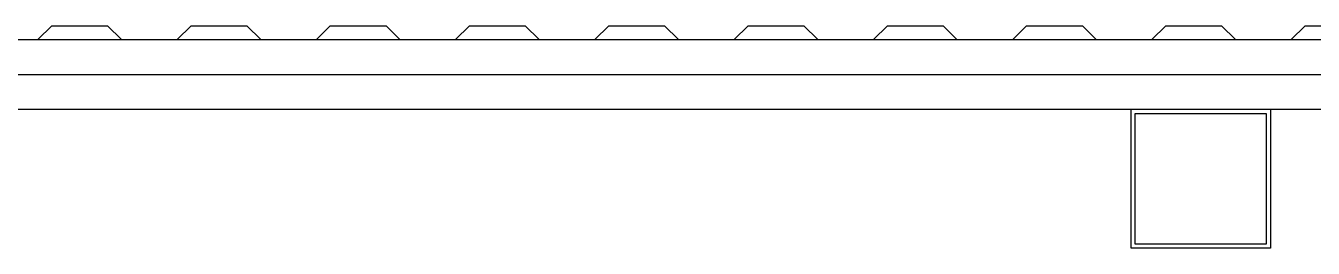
# Model space of a CAD drawing. Header units: centimetres. Extents: x 28733 to 98303, y -2883 to 8555.
# Drawn here: x 91472.1 to 91657, y 7288.6 to 7320.6 of the extents above; entities that cross this region are included whole.
import ezdxf

# ---------------------------------------------------------------- set-up
doc = ezdxf.new("R2010")
doc.units = ezdxf.units.CM
doc.header["$LTSCALE"] = 100
for name, color, linetype in [('A-ELEV-03', 251, 'Continuous'), ('A-WALL-INSL', 249, 'Continuous'), ('A-WALL-SNWPNL', 200, 'Continuous'), ('A-WALL-STEL', 202, 'Continuous'), ('S-STEL', 3, 'Continuous')]:
    doc.layers.add(name, color=color, linetype=linetype)
doc.linetypes.add('BATTING', pattern='A,0.00254,-2.54,[134,ltypeshp.shx,S=2.54,R=0,X=-2.54,Y=0],-5.08,[134,ltypeshp.shx,S=2.54,R=180,X=2.54,Y=0],-2.54', length=10.16254)

# ---------------------------------------------------------------- blocks, each defined once
blk = doc.blocks.new('*U74')
at = {"layer": 'A-WALL-SNWPNL'}
blk.add_lwpolyline([(50, 1), (42, 1), (40, -1), (32, -1), (30, 1), (22, 1), (20, -1), (12, -1), (10, 1), (2, 1), (0, -1), (-8, -1), (-10, 1), (-18, 1), (-20, -1), (-28, -1), (-30, 1), (-38, 1), (-40, -1), (-48, -1), (-50, 1)], dxfattribs=at)
blk = doc.blocks.new('*U75')
at = {"layer": 'A-WALL-STEL', "color": 0, "linetype": 'ByBlock', "lineweight": -2, "transparency": 16777216}
for p in [(6600, 0), (6700, 0), (6800, 0)]:
    blk.add_blockref('*U74', p, dxfattribs=at)

msp = doc.modelspace()

# ---------------------------------------------------------------- linework, layer by layer
at = {"layer": 'A-ELEV-03'}
msp.add_lwpolyline([(90515.86, 7318.59), (98285.86, 7318.59)], dxfattribs=at)
at = {"layer": 'A-WALL-INSL', "linetype": 'BATTING', "ltscale": 0.005}
msp.add_lwpolyline([(90515.86, 7313.59), (93815.86, 7313.59)], dxfattribs=at)
at = {"layer": 'A-WALL-SNWPNL'}
msp.add_line((91085.86, 7308.59), (92795.86, 7308.59), dxfattribs=at)
at = {"layer": 'S-STEL', "elevation": 0}
for points in [[(91630.86, 7308.59), (91650.86, 7308.59), (91650.86, 7288.59), (91630.86, 7288.59)], [(91631.46, 7307.99), (91650.26, 7307.99), (91650.26, 7289.19), (91631.46, 7289.19)]]:
    msp.add_lwpolyline(points, close=True, dxfattribs=at)

# ---------------------------------------------------------------- block references
at = {"layer": 'A-WALL-STEL', "rotation": 180}
msp.add_blockref('*U75', (98235.86, 7319.59), dxfattribs=at)

doc.saveas('drawing.dxf')
